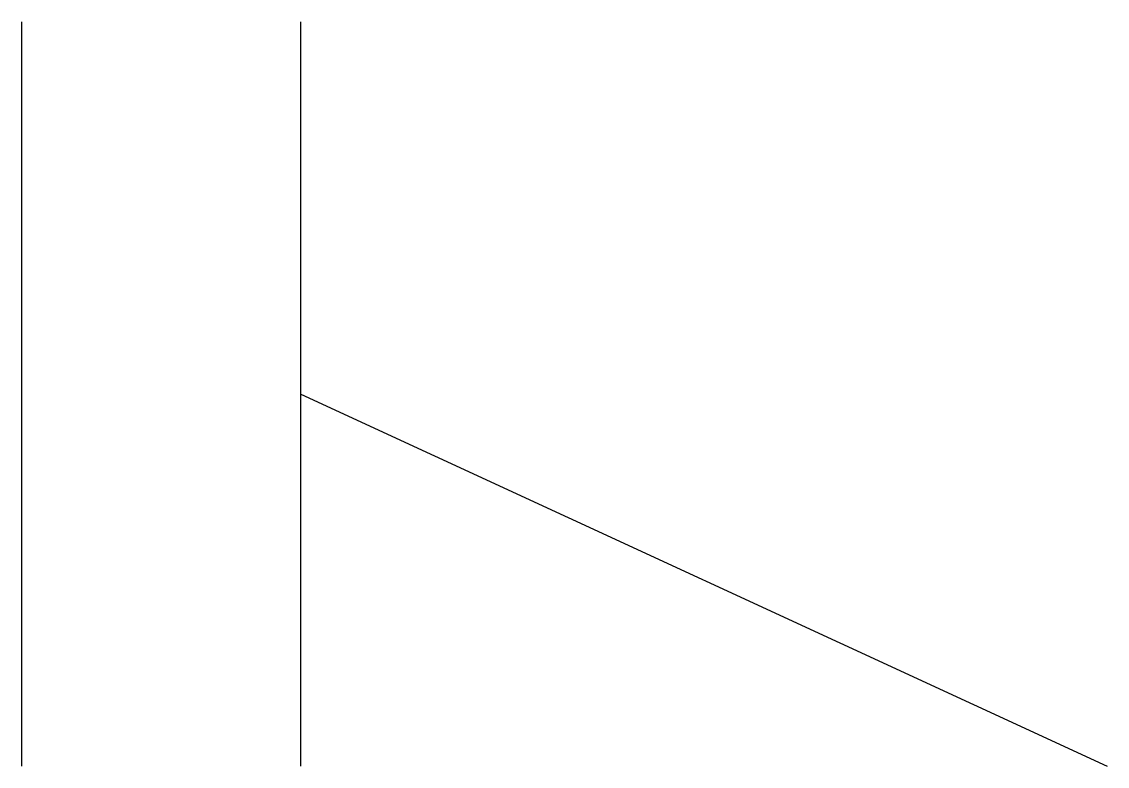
# Model space of a CAD drawing. Header units: millimetres. Extents: x 2307.836 to 2308.07, y 1652.432 to 1652.592.
import ezdxf

# ---------------------------------------------------------------- set-up
doc = ezdxf.new("R2010")
doc.units = ezdxf.units.MM
doc.layers.add('021', color=1, linetype='Continuous')

msp = doc.modelspace()

# ---------------------------------------------------------------- linework, layer by layer
at = {"layer": '021'}
for p, q in [((2307.83623, 1652.43242), (2307.83623, 1652.59242)), ((2307.89623, 1652.43242), (2307.89623, 1652.59242)), ((2307.89623, 1652.51242), (2308.06962, 1652.43242))]:
    msp.add_line(p, q, dxfattribs=at)

doc.saveas('drawing.dxf')
